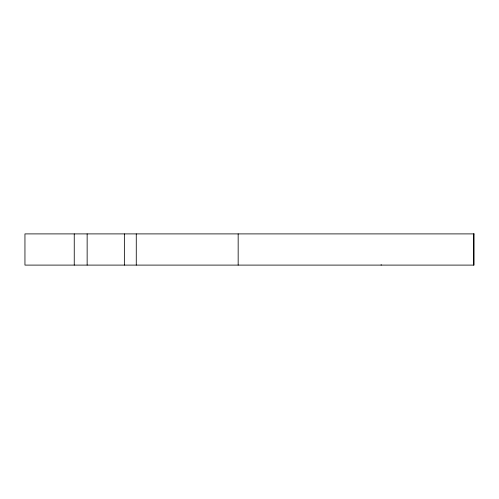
<?xml version="1.0" encoding="UTF-8"?>
<svg xmlns="http://www.w3.org/2000/svg" width="499" height="499" viewBox="0 0 499 499"><rect width="100%" height="100%" fill="white"/><g stroke="black" fill="none" stroke-linecap="round" stroke-linejoin="round"><path stroke-width="0.75" d="M473.389 233.9L473.389 265.1M381.161 264.645L381.161 265.1M238.166 233.9L238.166 265.1M136.271 233.9L136.271 265.1M124.363 233.9L124.363 265.1M87.144 233.9L87.144 265.1M74.245 233.9L74.245 265.1M474.05 233.9L24.95 233.9L24.95 265.1L474.05 265.1L474.05 233.9"/></g></svg>
